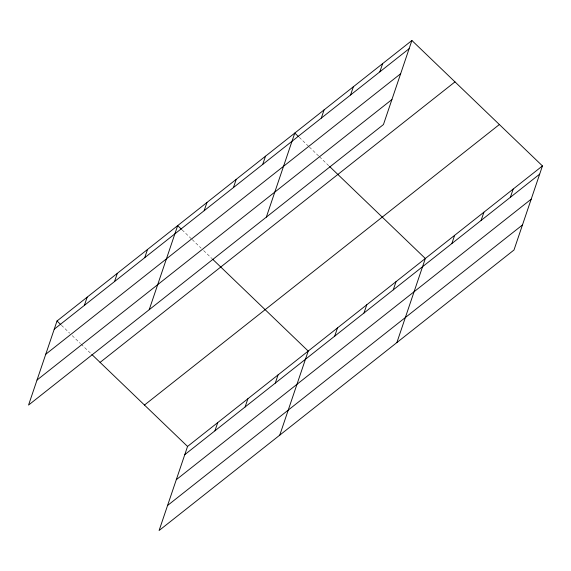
<?xml version="1.0" encoding="UTF-8"?>
<svg xmlns="http://www.w3.org/2000/svg" width="571" height="571" viewBox="0 0 571 571"><rect width="100%" height="100%" fill="white"/><g stroke="black" fill="none" stroke-linecap="round" stroke-linejoin="round"><path stroke-width="0.43" stroke-dasharray="2.85 2.14" d="M299.225 137.318L308.725 146.447M309.361 147.054L318.861 156.19M319.496 156.797L328.996 165.925M182.106 229.885L191.606 239.021M192.241 239.627L201.113 248.149M203.647 250.583L211.884 258.499M61.44 325.263L69.676 333.178M72.21 335.612L80.447 343.528M81.082 344.135L91.217 353.877"/><path stroke-width="0.86" d="M411.905 40.484L57.007 321.002L28.55 405.075L383.448 124.557L411.905 40.484L542.45 165.925L513.993 249.998L159.095 530.516L187.552 446.443L542.45 165.925M84.394 305.371L87.17 297.156M114.557 281.532L117.341 273.316M144.727 257.685L147.504 249.47M149.217 309.696L177.674 225.624L181.471 229.278M204.168 210.699L206.952 202.484M233.446 187.552L236.23 179.344M262.724 164.412L265.508 156.197M266.329 217.123L294.786 133.057L298.59 136.705M214.939 430.82L217.722 422.604M321.287 118.126L324.064 109.91M350.565 94.986L353.342 86.771M245.102 406.973L247.885 398.758M379.843 71.846L382.627 63.631M275.272 383.127L278.048 374.911M279.761 435.138L308.219 351.072L212.519 259.106M334.713 336.141L337.497 327.925M363.998 313.001L366.775 304.786M393.276 289.854L396.053 281.639M396.881 342.571L425.331 258.499L329.631 166.539M451.832 243.574L454.616 235.359M481.11 220.427L483.894 212.212M510.388 197.288L513.172 189.072M54.224 329.217L409.122 48.699M45.751 354.248L400.649 73.73M37.022 380.036L391.92 99.525M100.089 362.399L454.987 81.881M144.47 405.046L499.368 124.535M184.768 454.659L539.666 174.141M176.296 479.69L531.194 199.179M167.567 505.485L522.465 224.967M57.007 321.002L60.804 324.656M91.852 354.484L187.552 446.443"/></g></svg>
